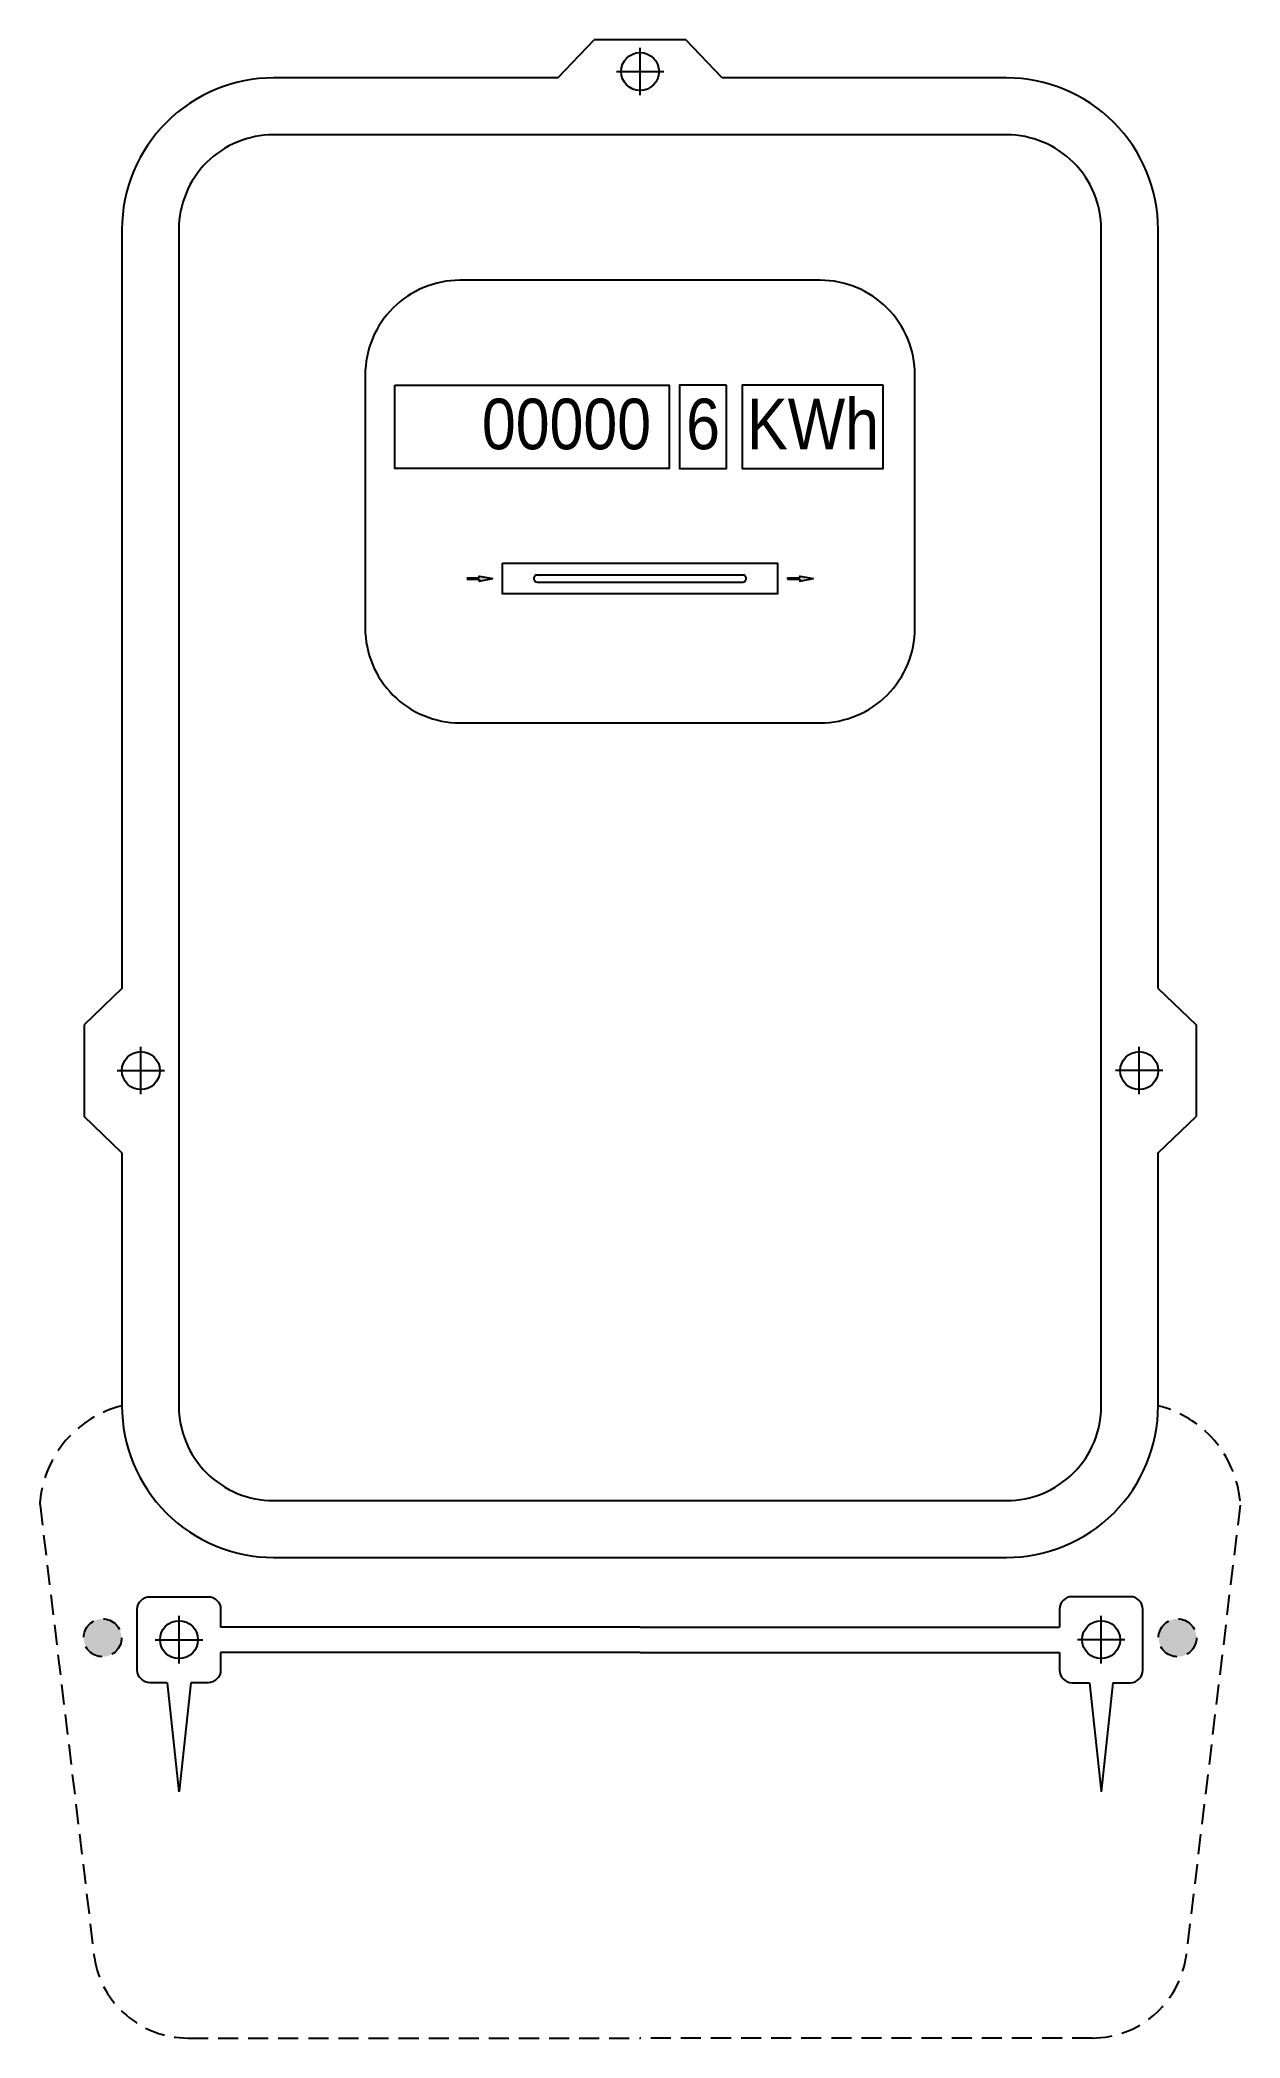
# Model space of a CAD drawing. Header units: millimetres. Extents: x 0 to 190, y 0 to 316.
import ezdxf

# ---------------------------------------------------------------- set-up
doc = ezdxf.new("R2010")
doc.units = ezdxf.units.MM
doc.linetypes.add('HIDDEN2', pattern=[4.7625, 3.175, -1.5875])
for name, color, linetype in [('DIM1', 11, 'Continuous'), ('TEXT', 7, 'Continuous'), ('THIET BI DIEN', 5, 'Continuous')]:
    doc.layers.add(name, color=color, linetype=linetype)
doc.styles.add('STYLE2', font='txt', dxfattribs={"width": 0.9})

# ---------------------------------------------------------------- blocks, each defined once
blk = doc.blocks.new('DK3P')
at = {"layer": 'DIM1', "ltscale": 15}
for points in [[(-23.29, 230.82), (-25.48, 231.22), (-25.48, 230.92), (-27.41, 230.92), (-27.41, 230.72), (-25.48, 230.72), (-25.48, 230.42)], [(27.45, 230.82), (25.26, 231.22), (25.26, 230.92), (23.33, 230.92), (23.33, 230.72), (25.26, 230.72), (25.26, 230.42)]]:
    blk.add_hatch(color=256, dxfattribs=at).paths.add_polyline_path(points)
at = {"layer": 'THIET BI DIEN', "linetype": 'HIDDEN2'}
for points in [[(-82.06, 63.3, 1), (-88.06, 63.3, 1)], [(88.06, 63.3, 1), (82.06, 63.3, 1)]]:
    blk.add_hatch(color=256, dxfattribs=at).paths.add_polyline_path(points)
at = {"layer": 'DIM1'}
for p, q in [((0, 307.25), (0, 314.75)), ((-3.75, 311), (3.75, 311)), ((-79, 149.25), (-79, 156.75)), ((79, 149.25), (79, 156.75)), ((-82.75, 153), (-75.25, 153)), ((82.75, 153), (75.25, 153)), ((-72.97, 59.25), (-72.97, 66.75)), ((72.97, 59.25), (72.97, 66.75)), ((-76.72, 63), (-69.22, 63)), ((76.72, 63), (69.22, 63))]:
    blk.add_line(p, q, dxfattribs=at)
at = {"layer": 'DIM1', "ltscale": 15}
blk.add_line((23.33, 230.92), (23.33, 230.72), dxfattribs=at)
for points in [[(-38.82, 261.43), (4.63, 261.43), (4.63, 248.23), (-38.82, 248.23)], [(13.66, 261.43), (6.23, 261.43), (6.23, 248.23), (13.66, 248.23)], [(38.45, 261.43), (16.17, 261.43), (16.17, 248.23), (38.45, 248.23)], [(-21.75, 233.26), (21.75, 233.26), (21.75, 228.39), (-21.75, 228.39)]]:
    blk.add_lwpolyline(points, close=True, dxfattribs=at)
for points in [[(-27.41, 230.92), (-25.48, 230.92)], [(-27.41, 230.72), (-25.48, 230.72)], [(-25.48, 230.92), (-25.48, 231.22), (-23.29, 230.82)], [(-25.48, 230.72), (-25.48, 230.42), (-23.29, 230.82)], [(23.33, 230.92), (25.26, 230.92)], [(23.33, 230.72), (25.26, 230.72)], [(25.26, 230.92), (25.26, 231.22), (27.45, 230.82)], [(25.26, 230.72), (25.26, 230.42), (27.45, 230.82)]]:
    blk.add_lwpolyline(points, dxfattribs=at)
at = {"layer": 'THIET BI DIEN', "linetype": 'HIDDEN2'}
for p, q in [((-94.96, 84.26), (-86.38, 12.72)), ((94.96, 84.26), (86.38, 12.72)), ((-71.55, 0), (0, 0)), ((71.55, 0), (0, 0))]:
    blk.add_line(p, q, dxfattribs=at)
at = {"layer": 'THIET BI DIEN', "ltscale": 15}
for p, q in [((0, 65), (-66.38, 65)), ((0, 65), (66.38, 65)), ((0, 61), (-66.38, 61)), ((0, 61), (66.38, 61)), ((-74.83, 56.2), (-72.99, 38.95)), ((-71.11, 56.2), (-72.97, 39.06)), ((71.11, 56.2), (72.97, 39.06)), ((74.83, 56.2), (72.99, 38.95))]:
    blk.add_line(p, q, dxfattribs=at)
for points in [[(-13.01, 310), (-7.26, 316)], [(7.26, 316), (-7.26, 316)], [(13.01, 310), (7.26, 316)], [(-82, 166.01), (-88, 160.26)], [(82, 166.01), (88, 160.26)], [(-88, 160.26), (-88, 145.74)], [(88, 160.26), (88, 145.74)], [(-82, 139.99), (-88, 145.74)], [(82, 139.99), (88, 145.74)]]:
    blk.add_lwpolyline(points, dxfattribs=at)
for points in [[(-13.01, 310), (-58, 310, 0.414214), (-82, 286), (-82, 166.01)], [(82, 166.01), (82, 286, 0.414214), (58, 310), (13.01, 310)], [(-82, 139.99), (-82, 100, 0.414214), (-58, 76), (58, 76, 0.414214), (82, 100), (82, 139.99)], [(-74.83, 56.2), (-77.57, 56.2, -0.414214), (-79.57, 58.2), (-79.57, 67.8, -0.414214), (-77.57, 69.8), (-68.38, 69.8, -0.414214), (-66.38, 67.8), (-66.38, 65)], [(74.83, 56.2), (77.57, 56.2, 0.414214), (79.57, 58.2), (79.57, 67.8, 0.414214), (77.57, 69.8), (68.38, 69.8, 0.414214), (66.38, 67.8), (66.38, 65)], [(-66.38, 61), (-66.38, 58.2, -0.414214), (-68.38, 56.2), (-71.11, 56.2)], [(66.38, 61), (66.38, 58.2, 0.414214), (68.38, 56.2), (71.11, 56.2)]]:
    blk.add_lwpolyline(points, format="xyb", dxfattribs=at)
at = {"layer": 'THIET BI DIEN', "color": 6, "ltscale": 15}
blk.add_lwpolyline([(-58, 85), (58, 85, 0.414214), (73, 100), (73, 286, 0.414214), (58, 301), (-58, 301, 0.414214), (-73, 286), (-73, 100, 0.414214)], format="xyb", close=True, dxfattribs=at)
at = {"layer": 'THIET BI DIEN', "ltscale": 15}
for points in [[(-28.5, 208), (28.5, 208, 0.414214), (43.5, 223), (43.5, 263, 0.414214), (28.5, 278), (-28.5, 278, 0.414214), (-43.5, 263), (-43.5, 223, 0.414214)], [(-16.25, 231.43), (16.25, 231.43, -0.414214), (16.75, 230.93), (16.75, 230.71, -0.414214), (16.25, 230.21), (-16.25, 230.21, -0.414214), (-16.75, 230.71), (-16.75, 230.93, -0.414214)]]:
    blk.add_lwpolyline(points, format="xyb", close=True, dxfattribs=at)
for centre in [(0, 311), (-79, 153), (79, 153), (-72.97, 63), (72.97, 63)]:
    blk.add_circle(centre, 3, dxfattribs=at)
at = {"layer": 'THIET BI DIEN', "linetype": 'HIDDEN2'}
for centre in [(-85.06, 63.3), (85.06, 63.3)]:
    blk.add_circle(centre, 3, dxfattribs=at)
for centre, radius, start, end in [((-77.83, 83.3), 17.21, 104.0215, 174.4347), ((77.83, 83.3), 17.21, 5.5653, 75.9785), ((-91.98, 84.62), 3, 173.1794, 186.8422), ((-71.55, 15), 15, 188.886, 270), ((71.55, 15), 15, 270, 351.114)]:
    blk.add_arc(centre, radius, start, end, dxfattribs=at)
at = {"layer": 'TEXT', "style": 'STYLE2', "width": 0.9}
for s, p in [('00000', (-25.03, 251.27)), ('6', (7.29, 251.27)), ('KWh', (16.95, 251.27))]:
    blk.add_text(s, height=8, dxfattribs=at).set_placement(p)

msp = doc.modelspace()

# ---------------------------------------------------------------- block references
msp.add_blockref('DK3P', (94.98, 0))

doc.saveas('drawing.dxf')
